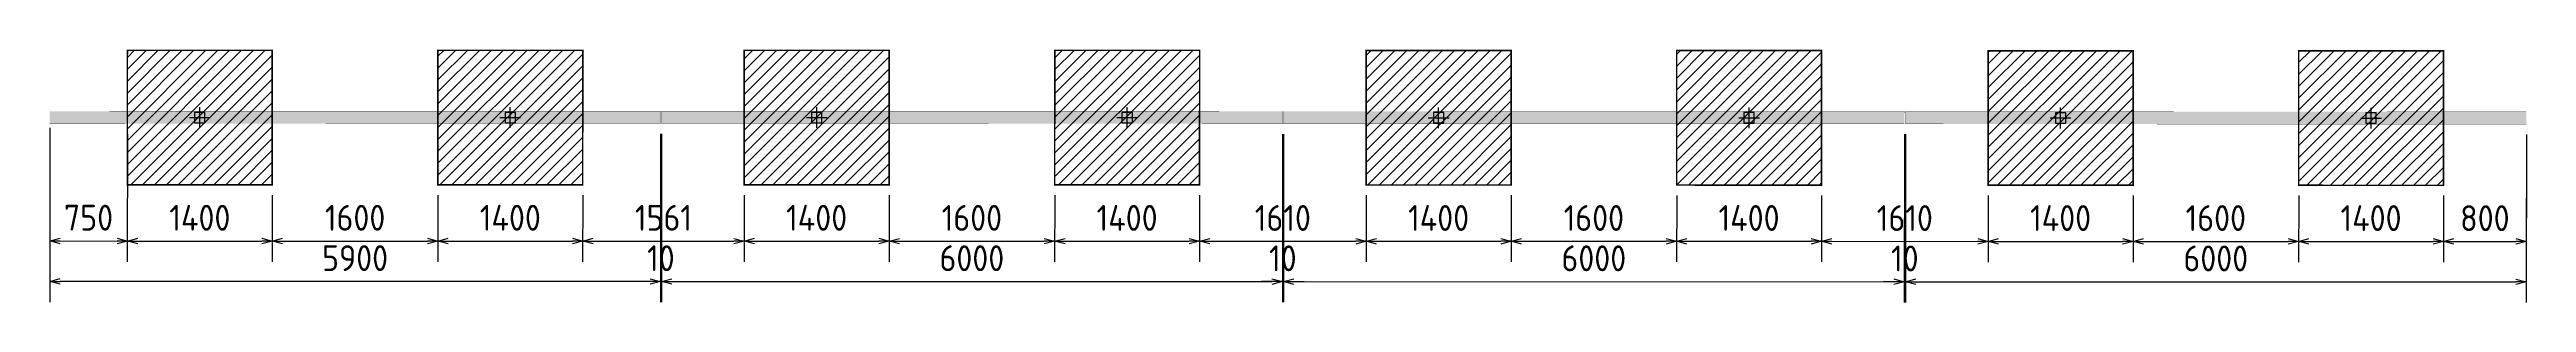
# Model space of a CAD drawing. Header units: centimetres. Extents: x -6122352 to 7132207, y -1694241 to 1947892.
# Drawn here: x 3381764 to 3405698, y 668700 to 671145 of the extents above; entities that cross this region are included whole.
import ezdxf

# ---------------------------------------------------------------- set-up
doc = ezdxf.new("R2010")
doc.units = ezdxf.units.CM
doc.header["$MEASUREMENT"] = 0
doc.header["$PDMODE"] = 66
doc.header["$PDSIZE"] = 100
for name, color, linetype in [('00-MI-DIM', 7, 'Continuous'), ('@MI-FOOTINGS', 7, 'Continuous'), ('@MI-TYPE-02', 6, 'Continuous')]:
    doc.layers.add(name, color=color, linetype=linetype)
doc.styles.add('Schueco-BEMSTIL', font='isocpeur.ttf', dxfattribs={"width": 0.9})
doc.dimstyles.new('MI- JWC-TXT-2.5 MM', dxfattribs={"dimscale": 1.5, "dimtxt": 2.5, "dimasz": 1, "dimexe": 2, "dimexo": 1, "dimgap": 1, "dimtad": 1, "dimdec": 0, "dimdsep": 46, "dimtxsty": 'Schueco-BEMSTIL', "dimblk": 'OPEN30', "dimcen": 0, "dimdle": 2, "dimclrd": 140, "dimclre": 8, "dimclrt": 40, "dimadec": 0, "dimazin": 2, "dimtfac": 1, "dimtdec": 0, "dimtix": 1, "dimtmove": 2, "dimatfit": 3, "dimldrblk": 'OPEN', "dimfxl": 2, "dimlwd": -1, "dimlwe": -1, "dimarcsym": 0})

# ---------------------------------------------------------------- blocks, each defined once
blk = doc.blocks.new('_Open30')
at = {"color": 0, "linetype": 'ByBlock', "lineweight": -2}
for p, q in [((-1, 0.27), (0, 0)), ((0, 0), (-1, -0.27)), ((0, 0), (-1, 0))]:
    blk.add_line(p, q, dxfattribs=at)
blk = doc.blocks.new('*D1441')
at = {"layer": '00-MI-DIM', "color": 8, "transparency": 16777216}
for p, q in [((395137, -194702), (396764, -194703)), ((395139, -200602), (396763, -200603))]:
    blk.add_line(p, q, dxfattribs=at)
at = {"layer": '00-MI-DIM', "color": 140, "transparency": 16777216}
blk.add_line((396564, -194803), (396563, -200502), dxfattribs=at)
at = {"layer": 'Defpoints', "color": 0, "transparency": 16777216}
for p in [(395037, -194702), (395039, -200602), (396563, -200602)]:
    blk.add_point(p, dxfattribs=at)
at = {"layer": '00-MI-DIM', "color": 140, "transparency": 16777216, "xscale": 100, "yscale": 100, "zscale": 100}
for p, rotation in [((396564, -194703), 89.98973417893167), ((396563, -200602), 269.9897341789317)]:
    blk.add_blockref('_Open30', p, dxfattribs=dict(at, rotation=rotation))
at = {"layer": '00-MI-DIM', "color": 40, "transparency": 16777216, "insert": (396338, -197653), "char_height": 250, "attachment_point": 5, "rotation": 89.9897, "style": 'Schueco-BEMSTIL'}
blk.add_mtext('5900', dxfattribs=at)
blk = doc.blocks.new('_Open')
at = {"color": 0, "linetype": 'ByBlock', "lineweight": -2}
for p, q in [((-1, 0), (0, 0)), ((-1, 0), (0, 0)), ((0, 0), (-1, 0))]:
    blk.add_line(p, q, dxfattribs=at)
blk = doc.blocks.new('*D1443')
at = {"layer": '00-MI-DIM', "color": 140, "transparency": 16777216}
for p, q in [((396564, -194593), (396564, -194493)), ((396564, -194703), (396564, -194693)), ((396564, -194803), (396564, -194903))]:
    blk.add_line(p, q, dxfattribs=at)
at = {"layer": '00-MI-DIM', "color": 8, "transparency": 16777216}
for p, q in [((395137, -194692), (396764, -194693)), ((395137, -194702), (396764, -194703))]:
    blk.add_line(p, q, dxfattribs=at)
at = {"layer": 'Defpoints', "color": 0, "transparency": 16777216}
for p in [(395037, -194692), (395037, -194702), (396564, -194693)]:
    blk.add_point(p, dxfattribs=at)
at = {"layer": '00-MI-DIM', "color": 140, "transparency": 16777216, "xscale": 100, "yscale": 100, "zscale": 100}
for p, rotation in [((396564, -194693), 269.9897341789317), ((396564, -194703), 89.98973417893167)]:
    blk.add_blockref('_Open30', p, dxfattribs=dict(at, rotation=rotation))
at = {"layer": '00-MI-DIM', "color": 40, "transparency": 16777216, "insert": (396339, -194698), "char_height": 250, "attachment_point": 5, "rotation": 89.9897, "style": 'Schueco-BEMSTIL'}
blk.add_mtext('10', dxfattribs=at)
blk = doc.blocks.new('*D1445')
at = {"layer": '00-MI-DIM', "color": 8, "transparency": 16777216}
for p, q in [((395139, -188692), (396765, -188693)), ((395137, -194692), (396764, -194693))]:
    blk.add_line(p, q, dxfattribs=at)
at = {"layer": '00-MI-DIM', "color": 140, "transparency": 16777216}
blk.add_line((396564, -194593), (396565, -188793), dxfattribs=at)
at = {"layer": 'Defpoints', "color": 0, "transparency": 16777216}
for p in [(395039, -188692), (396565, -188693), (395037, -194692)]:
    blk.add_point(p, dxfattribs=at)
at = {"layer": '00-MI-DIM', "color": 140, "transparency": 16777216, "xscale": 100, "yscale": 100, "zscale": 100}
for p, rotation in [((396565, -188693), 89.98973417893167), ((396564, -194693), 269.9897341789317)]:
    blk.add_blockref('_Open30', p, dxfattribs=dict(at, rotation=rotation))
at = {"layer": '00-MI-DIM', "color": 40, "transparency": 16777216, "insert": (396339, -191693), "char_height": 250, "attachment_point": 5, "rotation": 89.9897, "style": 'Schueco-BEMSTIL'}
blk.add_mtext('6000', dxfattribs=at)
blk = doc.blocks.new('*D1447')
at = {"layer": '00-MI-DIM', "color": 140, "transparency": 16777216}
for p, q in [((396565, -188583), (396565, -188483)), ((396565, -188693), (396565, -188683)), ((396565, -188793), (396565, -188893))]:
    blk.add_line(p, q, dxfattribs=at)
at = {"layer": '00-MI-DIM', "color": 8, "transparency": 16777216}
for p, q in [((395139, -188682), (396765, -188683)), ((395139, -188692), (396765, -188693))]:
    blk.add_line(p, q, dxfattribs=at)
at = {"layer": 'Defpoints', "color": 0, "transparency": 16777216}
for p in [(395039, -188682), (395039, -188692), (396565, -188683)]:
    blk.add_point(p, dxfattribs=at)
at = {"layer": '00-MI-DIM', "color": 140, "transparency": 16777216, "xscale": 100, "yscale": 100, "zscale": 100}
for p, rotation in [((396565, -188683), 269.9897341789317), ((396565, -188693), 89.98973417893167)]:
    blk.add_blockref('_Open30', p, dxfattribs=dict(at, rotation=rotation))
at = {"layer": '00-MI-DIM', "color": 40, "transparency": 16777216, "insert": (396340, -188688), "char_height": 250, "attachment_point": 5, "rotation": 89.9897, "style": 'Schueco-BEMSTIL'}
blk.add_mtext('10', dxfattribs=at)
blk = doc.blocks.new('*D1449')
at = {"layer": '00-MI-DIM', "color": 8, "transparency": 16777216}
for p, q in [((395141, -182682), (396766, -182683)), ((395139, -188682), (396765, -188683))]:
    blk.add_line(p, q, dxfattribs=at)
at = {"layer": '00-MI-DIM', "color": 140, "transparency": 16777216}
blk.add_line((396565, -188583), (396566, -182783), dxfattribs=at)
at = {"layer": 'Defpoints', "color": 0, "transparency": 16777216}
for p in [(395041, -182682), (396566, -182683), (395039, -188682)]:
    blk.add_point(p, dxfattribs=at)
at = {"layer": '00-MI-DIM', "color": 140, "transparency": 16777216, "xscale": 100, "yscale": 100, "zscale": 100}
for p, rotation in [((396566, -182683), 89.98973417893167), ((396565, -188683), 269.9897341789317)]:
    blk.add_blockref('_Open30', p, dxfattribs=dict(at, rotation=rotation))
at = {"layer": '00-MI-DIM', "color": 40, "transparency": 16777216, "insert": (396340, -185683), "char_height": 250, "attachment_point": 5, "rotation": 89.9897, "style": 'Schueco-BEMSTIL'}
blk.add_mtext('6000', dxfattribs=at)
blk = doc.blocks.new('*D1451')
at = {"layer": '00-MI-DIM', "color": 140, "transparency": 16777216}
for p, q in [((396566, -182573), (396566, -182473)), ((396566, -182683), (396566, -182673)), ((396566, -182783), (396566, -182883))]:
    blk.add_line(p, q, dxfattribs=at)
at = {"layer": '00-MI-DIM', "color": 8, "transparency": 16777216}
for p, q in [((395141, -182672), (396766, -182673)), ((395141, -182682), (396766, -182683))]:
    blk.add_line(p, q, dxfattribs=at)
at = {"layer": 'Defpoints', "color": 0, "transparency": 16777216}
for p in [(395041, -182672), (395041, -182682), (396566, -182673)]:
    blk.add_point(p, dxfattribs=at)
at = {"layer": '00-MI-DIM', "color": 140, "transparency": 16777216, "xscale": 100, "yscale": 100, "zscale": 100}
for p, rotation in [((396566, -182673), 269.9897341789317), ((396566, -182683), 89.98973417893167)]:
    blk.add_blockref('_Open30', p, dxfattribs=dict(at, rotation=rotation))
at = {"layer": '00-MI-DIM', "color": 40, "transparency": 16777216, "insert": (396341, -182678), "char_height": 250, "attachment_point": 5, "rotation": 89.9897, "style": 'Schueco-BEMSTIL'}
blk.add_mtext('10', dxfattribs=at)
blk = doc.blocks.new('*D1453')
at = {"layer": '00-MI-DIM', "color": 8, "transparency": 16777216}
for p, q in [((395143, -176672), (396767, -176673)), ((395141, -182672), (396766, -182673))]:
    blk.add_line(p, q, dxfattribs=at)
at = {"layer": '00-MI-DIM', "color": 140, "transparency": 16777216}
blk.add_line((396566, -182573), (396567, -176773), dxfattribs=at)
at = {"layer": 'Defpoints', "color": 0, "transparency": 16777216}
for p in [(395043, -176672), (396567, -176673), (395041, -182672)]:
    blk.add_point(p, dxfattribs=at)
at = {"layer": '00-MI-DIM', "color": 140, "transparency": 16777216, "xscale": 100, "yscale": 100, "zscale": 100}
for p, rotation in [((396567, -176673), 89.98973417893167), ((396566, -182673), 269.9897341789317)]:
    blk.add_blockref('_Open30', p, dxfattribs=dict(at, rotation=rotation))
at = {"layer": '00-MI-DIM', "color": 40, "transparency": 16777216, "insert": (396341, -179673), "char_height": 250, "attachment_point": 5, "rotation": 89.9897, "style": 'Schueco-BEMSTIL'}
blk.add_mtext('6000', dxfattribs=at)
blk = doc.blocks.new('T2-FOOTING PLAN')
at = {"layer": '@MI-FOOTINGS', "transparency": 33554679}
h = blk.add_hatch(dxfattribs=at)
h.set_pattern_fill('ANSI31', color=8, scale=650)
h.paths.add_polyline_path([(-700, 650), (700, 650), (700, -650), (-700, -650)])
at = {"layer": '@MI-FOOTINGS', "color": 160, "true_color": 0x3340f0, "const_width": 15}
blk.add_lwpolyline([(-700, 650), (700, 650), (700, -650), (-700, -650)], close=True, dxfattribs=at)
at = {"layer": '@MI-FOOTINGS', "color": 30}
blk.add_point((0, 0), dxfattribs=at)
blk = doc.blocks.new('*D1455')
at = {"layer": '00-MI-DIM', "color": 8, "transparency": 16777216}
for p, q in [((395139, -199853), (396373, -199854)), ((395079, -200604), (396372, -200604))]:
    blk.add_line(p, q, dxfattribs=at)
at = {"layer": '00-MI-DIM', "color": 140, "transparency": 16777216}
blk.add_line((396172, -200504), (396173, -199953), dxfattribs=at)
at = {"layer": 'Defpoints', "color": 0, "transparency": 16777216}
for p in [(395039, -199853), (396173, -199853), (394979, -200604)]:
    blk.add_point(p, dxfattribs=at)
at = {"layer": '00-MI-DIM', "color": 140, "transparency": 16777216, "xscale": 100, "yscale": 100, "zscale": 100}
for p, rotation in [((396173, -199853), 89.98973417893167), ((396172, -200604), 269.9897341789317)]:
    blk.add_blockref('_Open30', p, dxfattribs=dict(at, rotation=rotation))
at = {"layer": '00-MI-DIM', "color": 40, "transparency": 16777216, "insert": (395947, -200229), "char_height": 250, "attachment_point": 5, "rotation": 89.9897, "style": 'Schueco-BEMSTIL'}
blk.add_mtext('750', dxfattribs=at)
blk = doc.blocks.new('*D1457')
at = {"layer": '00-MI-DIM', "color": 8, "transparency": 16777216}
for p, q in [((395729, -198453), (396373, -198454)), ((395139, -199853), (396373, -199854))]:
    blk.add_line(p, q, dxfattribs=at)
at = {"layer": '00-MI-DIM', "color": 140, "transparency": 16777216}
blk.add_line((396173, -199753), (396173, -198553), dxfattribs=at)
at = {"layer": 'Defpoints', "color": 0, "transparency": 16777216}
for p in [(395629, -198453), (396173, -198453), (395039, -199853)]:
    blk.add_point(p, dxfattribs=at)
at = {"layer": '00-MI-DIM', "color": 140, "transparency": 16777216, "xscale": 100, "yscale": 100, "zscale": 100}
for p, rotation in [((396173, -198453), 89.98973417893167), ((396173, -199853), 269.9897341789317)]:
    blk.add_blockref('_Open30', p, dxfattribs=dict(at, rotation=rotation))
at = {"layer": '00-MI-DIM', "color": 40, "transparency": 16777216, "insert": (395948, -199153), "char_height": 250, "attachment_point": 5, "rotation": 89.9897, "style": 'Schueco-BEMSTIL'}
blk.add_mtext('1400', dxfattribs=at)
blk = doc.blocks.new('*D1459')
at = {"layer": '00-MI-DIM', "color": 8, "transparency": 16777216}
for p, q in [((395730, -196853), (396373, -196854)), ((395729, -198453), (396373, -198454))]:
    blk.add_line(p, q, dxfattribs=at)
at = {"layer": '00-MI-DIM', "color": 140, "transparency": 16777216}
blk.add_line((396173, -198353), (396173, -196953), dxfattribs=at)
at = {"layer": 'Defpoints', "color": 0, "transparency": 16777216}
for p in [(395630, -196853), (396173, -196853), (395629, -198453)]:
    blk.add_point(p, dxfattribs=at)
at = {"layer": '00-MI-DIM', "color": 140, "transparency": 16777216, "xscale": 100, "yscale": 100, "zscale": 100}
for p, rotation in [((396173, -196853), 89.98973417893167), ((396173, -198453), 269.9897341789317)]:
    blk.add_blockref('_Open30', p, dxfattribs=dict(at, rotation=rotation))
at = {"layer": '00-MI-DIM', "color": 40, "transparency": 16777216, "insert": (395948, -197653), "char_height": 250, "attachment_point": 5, "rotation": 89.9897, "style": 'Schueco-BEMSTIL'}
blk.add_mtext('1600', dxfattribs=at)
blk = doc.blocks.new('*D1461')
at = {"layer": '00-MI-DIM', "color": 8, "transparency": 16777216}
for p, q in [((395730, -195453), (396373, -195454)), ((395730, -196853), (396373, -196854))]:
    blk.add_line(p, q, dxfattribs=at)
at = {"layer": '00-MI-DIM', "color": 140, "transparency": 16777216}
blk.add_line((396173, -196753), (396173, -195553), dxfattribs=at)
at = {"layer": 'Defpoints', "color": 0, "transparency": 16777216}
for p in [(395630, -195453), (396173, -195453), (395630, -196853)]:
    blk.add_point(p, dxfattribs=at)
at = {"layer": '00-MI-DIM', "color": 140, "transparency": 16777216, "xscale": 100, "yscale": 100, "zscale": 100}
for p, rotation in [((396173, -195453), 89.98973417893167), ((396173, -196853), 269.9897341789317)]:
    blk.add_blockref('_Open30', p, dxfattribs=dict(at, rotation=rotation))
at = {"layer": '00-MI-DIM', "color": 40, "transparency": 16777216, "insert": (395948, -196153), "char_height": 250, "attachment_point": 5, "rotation": 89.9897, "style": 'Schueco-BEMSTIL'}
blk.add_mtext('1400', dxfattribs=at)
blk = doc.blocks.new('*D1463')
at = {"layer": '00-MI-DIM', "color": 8, "transparency": 16777216}
for p, q in [((395729, -193892), (396374, -193893)), ((395730, -195453), (396373, -195454))]:
    blk.add_line(p, q, dxfattribs=at)
at = {"layer": '00-MI-DIM', "color": 140, "transparency": 16777216}
blk.add_line((396173, -195353), (396174, -193993), dxfattribs=at)
at = {"layer": 'Defpoints', "color": 0, "transparency": 16777216}
for p in [(395629, -193892), (396174, -193893), (395630, -195453)]:
    blk.add_point(p, dxfattribs=at)
at = {"layer": '00-MI-DIM', "color": 140, "transparency": 16777216, "xscale": 100, "yscale": 100, "zscale": 100}
for p, rotation in [((396174, -193893), 89.98973417893167), ((396173, -195453), 269.9897341789317)]:
    blk.add_blockref('_Open30', p, dxfattribs=dict(at, rotation=rotation))
at = {"layer": '00-MI-DIM', "color": 40, "transparency": 16777216, "insert": (395948, -194673), "char_height": 250, "attachment_point": 5, "rotation": 89.9897, "style": 'Schueco-BEMSTIL'}
blk.add_mtext('1561', dxfattribs=at)
blk = doc.blocks.new('*D1465')
at = {"layer": '00-MI-DIM', "color": 8, "transparency": 16777216}
for p, q in [((395729, -192492), (396373, -192493)), ((395729, -193892), (396373, -193893))]:
    blk.add_line(p, q, dxfattribs=at)
at = {"layer": '00-MI-DIM', "color": 140, "transparency": 16777216}
blk.add_line((396173, -193793), (396173, -192593), dxfattribs=at)
at = {"layer": 'Defpoints', "color": 0, "transparency": 16777216}
for p in [(395629, -192492), (396173, -192493), (395629, -193892)]:
    blk.add_point(p, dxfattribs=at)
at = {"layer": '00-MI-DIM', "color": 140, "transparency": 16777216, "xscale": 100, "yscale": 100, "zscale": 100}
for p, rotation in [((396173, -192493), 89.98973417893167), ((396173, -193893), 269.9897341789317)]:
    blk.add_blockref('_Open30', p, dxfattribs=dict(at, rotation=rotation))
at = {"layer": '00-MI-DIM', "color": 40, "transparency": 16777216, "insert": (395948, -193193), "char_height": 250, "attachment_point": 5, "rotation": 89.9897, "style": 'Schueco-BEMSTIL'}
blk.add_mtext('1400', dxfattribs=at)
blk = doc.blocks.new('*D1467')
at = {"layer": '00-MI-DIM', "color": 8, "transparency": 16777216}
for p, q in [((395730, -190892), (396374, -190893)), ((395729, -192492), (396374, -192493))]:
    blk.add_line(p, q, dxfattribs=at)
at = {"layer": '00-MI-DIM', "color": 140, "transparency": 16777216}
blk.add_line((396174, -192393), (396174, -190993), dxfattribs=at)
at = {"layer": 'Defpoints', "color": 0, "transparency": 16777216}
for p in [(395630, -190892), (396174, -190893), (395629, -192492)]:
    blk.add_point(p, dxfattribs=at)
at = {"layer": '00-MI-DIM', "color": 140, "transparency": 16777216, "xscale": 100, "yscale": 100, "zscale": 100}
for p, rotation in [((396174, -190893), 89.98973417893167), ((396174, -192493), 269.9897341789317)]:
    blk.add_blockref('_Open30', p, dxfattribs=dict(at, rotation=rotation))
at = {"layer": '00-MI-DIM', "color": 40, "transparency": 16777216, "insert": (395949, -191693), "char_height": 250, "attachment_point": 5, "rotation": 89.9897, "style": 'Schueco-BEMSTIL'}
blk.add_mtext('1600', dxfattribs=at)
blk = doc.blocks.new('*D1469')
at = {"layer": '00-MI-DIM', "color": 8, "transparency": 16777216}
for p, q in [((395730, -189492), (396374, -189493)), ((395730, -190892), (396374, -190893))]:
    blk.add_line(p, q, dxfattribs=at)
at = {"layer": '00-MI-DIM', "color": 140, "transparency": 16777216}
blk.add_line((396174, -190793), (396174, -189593), dxfattribs=at)
at = {"layer": 'Defpoints', "color": 0, "transparency": 16777216}
for p in [(395630, -189492), (396174, -189493), (395630, -190892)]:
    blk.add_point(p, dxfattribs=at)
at = {"layer": '00-MI-DIM', "color": 140, "transparency": 16777216, "xscale": 100, "yscale": 100, "zscale": 100}
for p, rotation in [((396174, -189493), 89.98973417893167), ((396174, -190893), 269.9897341789317)]:
    blk.add_blockref('_Open30', p, dxfattribs=dict(at, rotation=rotation))
at = {"layer": '00-MI-DIM', "color": 40, "transparency": 16777216, "insert": (395949, -190193), "char_height": 250, "attachment_point": 5, "rotation": 89.9897, "style": 'Schueco-BEMSTIL'}
blk.add_mtext('1400', dxfattribs=at)
blk = doc.blocks.new('*D1471')
at = {"layer": '00-MI-DIM', "color": 8, "transparency": 16777216}
for p, q in [((395731, -187882), (396375, -187883)), ((395730, -189492), (396374, -189493))]:
    blk.add_line(p, q, dxfattribs=at)
at = {"layer": '00-MI-DIM', "color": 140, "transparency": 16777216}
blk.add_line((396174, -189393), (396175, -187983), dxfattribs=at)
at = {"layer": 'Defpoints', "color": 0, "transparency": 16777216}
for p in [(395631, -187882), (396175, -187883), (395630, -189492)]:
    blk.add_point(p, dxfattribs=at)
at = {"layer": '00-MI-DIM', "color": 140, "transparency": 16777216, "xscale": 100, "yscale": 100, "zscale": 100}
for p, rotation in [((396175, -187883), 89.98973417893167), ((396174, -189493), 269.9897341789317)]:
    blk.add_blockref('_Open30', p, dxfattribs=dict(at, rotation=rotation))
at = {"layer": '00-MI-DIM', "color": 40, "transparency": 16777216, "insert": (395950, -188688), "char_height": 250, "attachment_point": 5, "rotation": 89.9897, "style": 'Schueco-BEMSTIL'}
blk.add_mtext('1610', dxfattribs=at)
blk = doc.blocks.new('*D1473')
at = {"layer": '00-MI-DIM', "color": 8, "transparency": 16777216}
for p, q in [((395731, -186482), (396375, -186483)), ((395731, -187882), (396375, -187883))]:
    blk.add_line(p, q, dxfattribs=at)
at = {"layer": '00-MI-DIM', "color": 140, "transparency": 16777216}
blk.add_line((396175, -187783), (396175, -186583), dxfattribs=at)
at = {"layer": 'Defpoints', "color": 0, "transparency": 16777216}
for p in [(395631, -186482), (396175, -186483), (395631, -187882)]:
    blk.add_point(p, dxfattribs=at)
at = {"layer": '00-MI-DIM', "color": 140, "transparency": 16777216, "xscale": 100, "yscale": 100, "zscale": 100}
for p, rotation in [((396175, -186483), 89.98973417893167), ((396175, -187883), 269.9897341789317)]:
    blk.add_blockref('_Open30', p, dxfattribs=dict(at, rotation=rotation))
at = {"layer": '00-MI-DIM', "color": 40, "transparency": 16777216, "insert": (395950, -187183), "char_height": 250, "attachment_point": 5, "rotation": 89.9897, "style": 'Schueco-BEMSTIL'}
blk.add_mtext('1400', dxfattribs=at)
blk = doc.blocks.new('*D1475')
at = {"layer": '00-MI-DIM', "color": 8, "transparency": 16777216}
for p, q in [((395732, -184882), (396375, -184883)), ((395731, -186482), (396375, -186483))]:
    blk.add_line(p, q, dxfattribs=at)
at = {"layer": '00-MI-DIM', "color": 140, "transparency": 16777216}
blk.add_line((396175, -186383), (396175, -184983), dxfattribs=at)
at = {"layer": 'Defpoints', "color": 0, "transparency": 16777216}
for p in [(395632, -184882), (396175, -184883), (395631, -186482)]:
    blk.add_point(p, dxfattribs=at)
at = {"layer": '00-MI-DIM', "color": 140, "transparency": 16777216, "xscale": 100, "yscale": 100, "zscale": 100}
for p, rotation in [((396175, -184883), 89.98973417893167), ((396175, -186483), 269.9897341789317)]:
    blk.add_blockref('_Open30', p, dxfattribs=dict(at, rotation=rotation))
at = {"layer": '00-MI-DIM', "color": 40, "transparency": 16777216, "insert": (395950, -185683), "char_height": 250, "attachment_point": 5, "rotation": 89.9897, "style": 'Schueco-BEMSTIL'}
blk.add_mtext('1600', dxfattribs=at)
blk = doc.blocks.new('*D1477')
at = {"layer": '00-MI-DIM', "color": 8, "transparency": 16777216}
for p, q in [((395732, -183482), (396375, -183483)), ((395732, -184882), (396375, -184883))]:
    blk.add_line(p, q, dxfattribs=at)
at = {"layer": '00-MI-DIM', "color": 140, "transparency": 16777216}
blk.add_line((396175, -184783), (396175, -183583), dxfattribs=at)
at = {"layer": 'Defpoints', "color": 0, "transparency": 16777216}
for p in [(395632, -183482), (396175, -183483), (395632, -184882)]:
    blk.add_point(p, dxfattribs=at)
at = {"layer": '00-MI-DIM', "color": 140, "transparency": 16777216, "xscale": 100, "yscale": 100, "zscale": 100}
for p, rotation in [((396175, -183483), 89.98973417893167), ((396175, -184883), 269.9897341789317)]:
    blk.add_blockref('_Open30', p, dxfattribs=dict(at, rotation=rotation))
at = {"layer": '00-MI-DIM', "color": 40, "transparency": 16777216, "insert": (395950, -184183), "char_height": 250, "attachment_point": 5, "rotation": 89.9897, "style": 'Schueco-BEMSTIL'}
blk.add_mtext('1400', dxfattribs=at)
blk = doc.blocks.new('*D1433')
at = {"layer": '00-MI-DIM', "color": 8, "transparency": 16777216}
for p, q in [((395733, -181872), (396376, -181873)), ((395732, -183482), (396375, -183483))]:
    blk.add_line(p, q, dxfattribs=at)
at = {"layer": '00-MI-DIM', "color": 140, "transparency": 16777216}
blk.add_line((396175, -183383), (396176, -181973), dxfattribs=at)
at = {"layer": 'Defpoints', "color": 0, "transparency": 16777216}
for p in [(395633, -181872), (396176, -181873), (395632, -183482)]:
    blk.add_point(p, dxfattribs=at)
at = {"layer": '00-MI-DIM', "color": 140, "transparency": 16777216, "xscale": 100, "yscale": 100, "zscale": 100}
for p, rotation in [((396176, -181873), 89.98973417893167), ((396175, -183483), 269.9897341789317)]:
    blk.add_blockref('_Open30', p, dxfattribs=dict(at, rotation=rotation))
at = {"layer": '00-MI-DIM', "color": 40, "transparency": 16777216, "insert": (395951, -182678), "char_height": 250, "attachment_point": 5, "rotation": 89.9897, "style": 'Schueco-BEMSTIL'}
blk.add_mtext('1610', dxfattribs=at)
blk = doc.blocks.new('*D1435')
at = {"layer": '00-MI-DIM', "color": 8, "transparency": 16777216}
for p, q in [((395734, -180472), (396376, -180473)), ((395733, -181872), (396376, -181873))]:
    blk.add_line(p, q, dxfattribs=at)
at = {"layer": '00-MI-DIM', "color": 140, "transparency": 16777216}
blk.add_line((396176, -181773), (396176, -180573), dxfattribs=at)
at = {"layer": 'Defpoints', "color": 0, "transparency": 16777216}
for p in [(395634, -180472), (396176, -180473), (395633, -181872)]:
    blk.add_point(p, dxfattribs=at)
at = {"layer": '00-MI-DIM', "color": 140, "transparency": 16777216, "xscale": 100, "yscale": 100, "zscale": 100}
for p, rotation in [((396176, -180473), 89.98973417893167), ((396176, -181873), 269.9897341789317)]:
    blk.add_blockref('_Open30', p, dxfattribs=dict(at, rotation=rotation))
at = {"layer": '00-MI-DIM', "color": 40, "transparency": 16777216, "insert": (395951, -181173), "char_height": 250, "attachment_point": 5, "rotation": 89.9897, "style": 'Schueco-BEMSTIL'}
blk.add_mtext('1400', dxfattribs=at)
blk = doc.blocks.new('*D1437')
at = {"layer": '00-MI-DIM', "color": 8, "transparency": 16777216}
for p, q in [((395734, -178872), (396376, -178873)), ((395734, -180472), (396376, -180473))]:
    blk.add_line(p, q, dxfattribs=at)
at = {"layer": '00-MI-DIM', "color": 140, "transparency": 16777216}
blk.add_line((396176, -180373), (396176, -178973), dxfattribs=at)
at = {"layer": 'Defpoints', "color": 0, "transparency": 16777216}
for p in [(395634, -178872), (396176, -178873), (395634, -180472)]:
    blk.add_point(p, dxfattribs=at)
at = {"layer": '00-MI-DIM', "color": 140, "transparency": 16777216, "xscale": 100, "yscale": 100, "zscale": 100}
for p, rotation in [((396176, -178873), 89.98973417893167), ((396176, -180473), 269.9897341789317)]:
    blk.add_blockref('_Open30', p, dxfattribs=dict(at, rotation=rotation))
at = {"layer": '00-MI-DIM', "color": 40, "transparency": 16777216, "insert": (395951, -179673), "char_height": 250, "attachment_point": 5, "rotation": 89.9897, "style": 'Schueco-BEMSTIL'}
blk.add_mtext('1600', dxfattribs=at)
blk = doc.blocks.new('*D1439')
at = {"layer": '00-MI-DIM', "color": 8, "transparency": 16777216}
for p, q in [((395734, -177472), (396377, -177473)), ((395734, -178872), (396376, -178873))]:
    blk.add_line(p, q, dxfattribs=at)
at = {"layer": '00-MI-DIM', "color": 140, "transparency": 16777216}
blk.add_line((396176, -178773), (396177, -177573), dxfattribs=at)
at = {"layer": 'Defpoints', "color": 0, "transparency": 16777216}
for p in [(395634, -177472), (396177, -177473), (395634, -178872)]:
    blk.add_point(p, dxfattribs=at)
at = {"layer": '00-MI-DIM', "color": 140, "transparency": 16777216, "xscale": 100, "yscale": 100, "zscale": 100}
for p, rotation in [((396177, -177473), 89.98973417893167), ((396176, -178873), 269.9897341789317)]:
    blk.add_blockref('_Open30', p, dxfattribs=dict(at, rotation=rotation))
at = {"layer": '00-MI-DIM', "color": 40, "transparency": 16777216, "insert": (395951, -178173), "char_height": 250, "attachment_point": 5, "rotation": 89.9897, "style": 'Schueco-BEMSTIL'}
blk.add_mtext('1400', dxfattribs=at)
blk = doc.blocks.new('*D1479')
at = {"layer": '00-MI-DIM', "color": 8, "transparency": 16777216}
for p, q in [((395143, -176672), (396377, -176673)), ((395734, -177472), (396377, -177473))]:
    blk.add_line(p, q, dxfattribs=at)
at = {"layer": '00-MI-DIM', "color": 140, "transparency": 16777216}
blk.add_line((396177, -177373), (396177, -176773), dxfattribs=at)
at = {"layer": 'Defpoints', "color": 0, "transparency": 16777216}
for p in [(395043, -176672), (396177, -176673), (395634, -177472)]:
    blk.add_point(p, dxfattribs=at)
at = {"layer": '00-MI-DIM', "color": 140, "transparency": 16777216, "xscale": 100, "yscale": 100, "zscale": 100}
for p, rotation in [((396177, -176673), 89.98973417893167), ((396177, -177473), 269.9897341789317)]:
    blk.add_blockref('_Open30', p, dxfattribs=dict(at, rotation=rotation))
at = {"layer": '00-MI-DIM', "color": 40, "transparency": 16777216, "insert": (395952, -177073), "char_height": 250, "attachment_point": 5, "rotation": 89.9897, "style": 'Schueco-BEMSTIL'}
blk.add_mtext('800', dxfattribs=at)
blk = doc.blocks.new('T2-MID PARTITION HALF')
at = {"layer": '@MI-TYPE-02'}
h = blk.add_hatch(color=256, dxfattribs=at)
h.dxf.hatch_style = 1
h.paths.add_polyline_path([(-62.2, 5901.9), (-60, 0), (60, 0), (57.8, 5901.8)])
h.paths.add_polyline_path([(-60, 11911.9), (-62.1, 5911.9), (57.9, 5911.8), (60, 11911.8)])
h.paths.add_polyline_path([(-57.9, 17921.9), (-60, 11921.9), (60, 11921.8), (62.1, 17921.8)])
h.paths.add_polyline_path([(-55.8, 23931.9), (-57.9, 17931.9), (62.1, 17931.8), (64.2, 23931.8)])
at = {"layer": '@MI-TYPE-02', "const_width": 2.5}
for points in [[(-55.8, 23931.9), (-57.9, 17931.9), (62.1, 17931.8), (64.2, 23931.8)], [(-57.9, 17921.9), (-60, 11921.9), (60, 11921.8), (62.1, 17921.8)], [(-60, 11911.9), (-62.1, 5911.9), (57.9, 5911.8), (60, 11911.8)], [(-62.2, 5901.9), (-60, 0), (60, 0), (57.8, 5901.8)]]:
    blk.add_lwpolyline(points, close=True, dxfattribs=at)
at = {"layer": '@MI-FOOTINGS', "rotation": 89.98973417812736}
for p in [(5, 22431.8), (4.5, 19431.8), (2.9, 16421.8), (2.4, 13421.8), (0.8, 10411.8), (0.2, 7411.8), (0.8, 4450.9), (0.3, 1450.9)]:
    blk.add_blockref('T2-FOOTING PLAN', p, dxfattribs=at)
at = {"layer": '00-MI-DIM'}
for base, p1, p2, picture, middle in [((1587.9, 23931.6), (62.1, 17931.8), (64.2, 23931.8), '*D1453', (1587.3, 20931.6)), ((1586.8, 17931.6), (62.1, 17921.8), (62.1, 17931.8), '*D1451', (1586.8, 17926.6)), ((1586.8, 17921.6), (60, 11921.8), (62.1, 17921.8), '*D1449', (1586.3, 14921.6)), ((1585.7, 11921.6), (60, 11911.8), (60, 11921.8), '*D1447', (1585.7, 11916.6)), ((1585.7, 11911.6), (57.9, 5911.8), (60, 11911.8), '*D1445', (1585.2, 8911.6)), ((1584.7, 5911.6), (57.8, 5901.8), (57.9, 5911.8), '*D1443', (1584.7, 5906.6))]:
    dim = blk.add_linear_dim(base=base, p1=p1, p2=p2, angle=89.98973, dimstyle='MI- JWC-TXT-2.5 MM', dxfattribs=at)
    dim.commit()
    dim.dimension.update_dxf_attribs({"geometry": picture, "text_midpoint": middle, "dimtype": 128, "insert": (-394979, 200604.2)})
at = {"layer": '00-MI-DIM', "color": 6}
dim = blk.add_linear_dim(base=(1197.7, 23931.6), p1=(655.2, 23131.7), p2=(64.2, 23931.8), angle=89.98973, dimstyle='MI- JWC-TXT-2.5 MM', dxfattribs=at)
dim.commit()
dim.dimension.update_dxf_attribs({"geometry": '*D1479', "text_midpoint": (972.6, 23531.7), "insert": (-394979, 200604.2)})
at = {"layer": '00-MI-DIM'}
for base, p1, p2, picture, middle in [((1197.6, 23131.6), (654.9, 21731.7), (655.2, 23131.7), '*D1439', (972.5, 22431.7)), ((1197.3, 21731.6), (654.6, 20131.7), (654.9, 21731.7), '*D1437', (972.2, 20931.7)), ((1197, 20131.6), (654.4, 18731.7), (654.6, 20131.7), '*D1435', (971.9, 19431.7)), ((1196.8, 18731.6), (653, 17121.7), (654.4, 18731.7), '*D1433', (971.6, 17926.7)), ((1196.5, 17121.6), (652.8, 15721.7), (653, 17121.7), '*D1477', (971.4, 16421.7)), ((1196.2, 15721.6), (652.5, 14121.7), (652.8, 15721.7), '*D1475', (971.1, 14921.7)), ((1196, 14121.6), (652.3, 12721.7), (652.5, 14121.7), '*D1473', (970.8, 13421.7)), ((1195.7, 12721.6), (650.9, 11111.7), (652.3, 12721.7), '*D1471', (970.6, 11916.7)), ((1195.4, 11111.6), (650.7, 9711.7), (650.9, 11111.7), '*D1469', (970.3, 10411.7)), ((1195.2, 9711.6), (650.4, 8111.7), (650.7, 9711.7), '*D1467', (970, 8911.7)), ((1193.8, 8111.6), (650.1, 6711.7), (650.4, 8111.7), '*D1465', (968.7, 7411.7)), ((1194.6, 6711.6), (650.9, 5150.8), (650.1, 6711.7), '*D1463', (969.5, 5931.2)), ((1583.6, 1.7), (57.8, 5901.8), (60, 2), '*D1441', (1359.1, 2951.7)), ((1194.4, 5150.7), (650.7, 3750.8), (650.9, 5150.8), '*D1461', (969.2, 4450.7)), ((1194.1, 3750.7), (650.4, 2150.8), (650.7, 3750.8), '*D1459', (969, 2950.7)), ((1193.8, 2150.7), (59.7, 750.9), (650.4, 2150.8), '*D1457', (968.7, 1450.7)), ((1193.6, 750.7), (0, 0.5), (59.7, 750.9), '*D1455', (968.5, 375.5))]:
    dim = blk.add_linear_dim(base=base, p1=p1, p2=p2, angle=89.98973, dimstyle='MI- JWC-TXT-2.5 MM', dxfattribs=at)
    dim.commit()
    dim.dimension.update_dxf_attribs({"geometry": picture, "text_midpoint": middle, "insert": (-394979, 200604.2)})

msp = doc.modelspace()

# ---------------------------------------------------------------- block references
at = {"layer": '@MI-TYPE-02', "color": 6, "rotation": 270}
msp.add_blockref('T2-MID PARTITION HALF', (3381764.90147, 670487.97822), dxfattribs=at)

doc.saveas('drawing.dxf')
